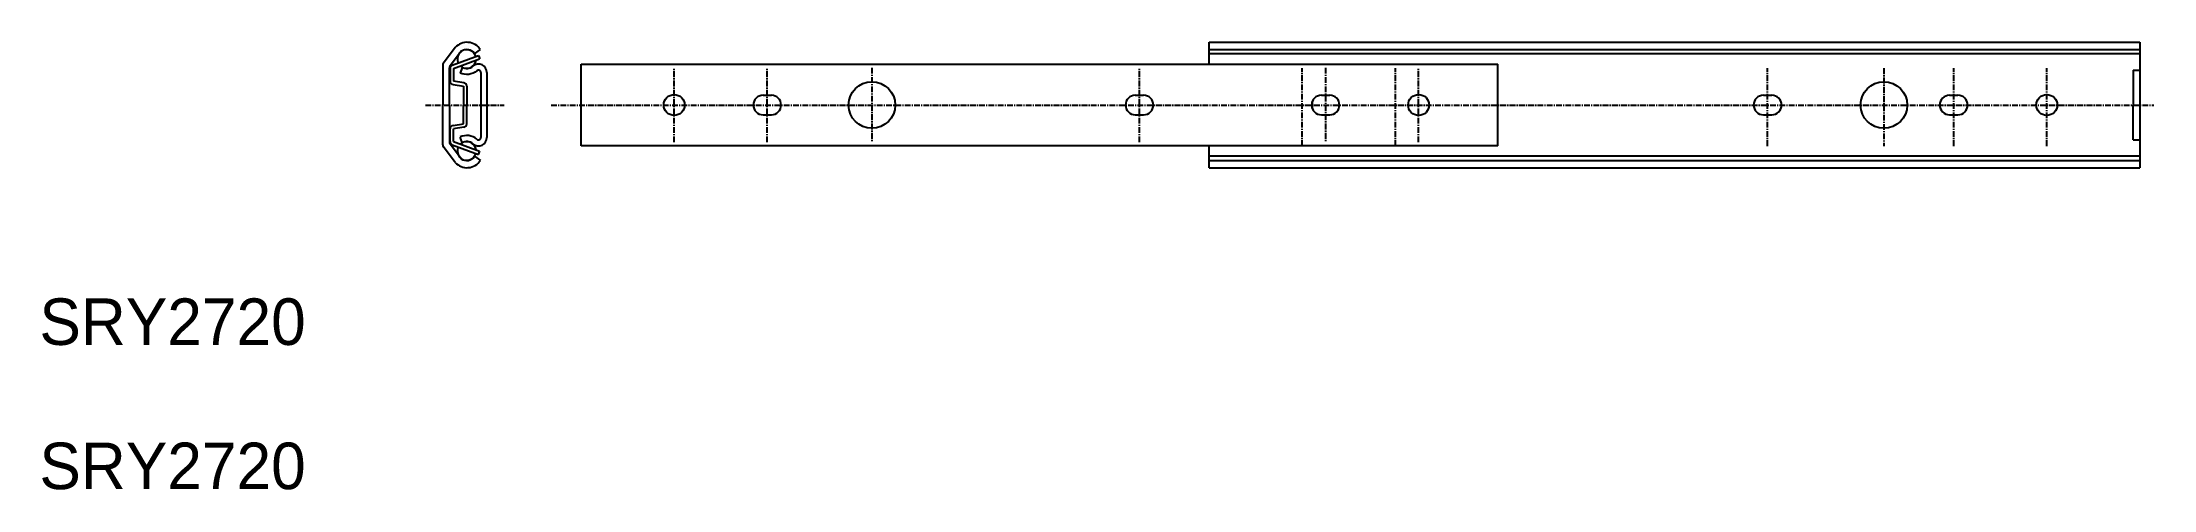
# Model space of a CAD drawing. Extents: x 350 to 803, y 211 to 307.
import ezdxf

# ---------------------------------------------------------------- set-up
doc = ezdxf.new("R2010")
doc.units = 0
doc.linetypes.add('CENTER', pattern=[2, 1.25, -0.25, 0.25, -0.25])
doc.layers.get('0').update_dxf_attribs({"linetype": 'CONTINUOUS'})
doc.layers.add('CENTER', color=1, linetype='CENTER')

msp = doc.modelspace()

# ---------------------------------------------------------------- linework, layer by layer
at = {"color": 7, "linetype": 'CONTINUOUS'}
for p, q in [((438.45, 306.24), (435.92, 302.9)), ((439.72, 305.45), (437.21, 302.08)), ((437.81, 302.44), (443.43, 304.54)), ((442.61, 304.91), (443.85, 305.83)), ((443.43, 304.54), (443.7, 303.86)), ((443.43, 304.54), (443.7, 303.86)), ((600.5, 302.69), (600.5, 307.4)), ((600.5, 307.4), (800.5, 307.4)), ((600.5, 305.8), (800.5, 305.8)), ((800.5, 304.92), (600.5, 304.92)), ((800.5, 307.4), (800.5, 280.4)), ((435.76, 302.45), (435.76, 293.9)), ((437.18, 293.9), (437.18, 301.91)), ((437.33, 301.74), (437.33, 299.03)), ((438.06, 301.75), (443.69, 303.86)), ((438.06, 301.75), (438.06, 299.02)), ((439.93, 301.99), (439.47, 300.78)), ((443.98, 300.86), (443.98, 286.94)), ((445.26, 300.86), (445.26, 286.94)), ((465.5, 285.11), (465.5, 302.69)), ((465.5, 302.69), (662.5, 302.69)), ((662.5, 285.11), (662.5, 302.69)), ((799.1, 301.4), (800.5, 301.4)), ((799.1, 301.4), (799.1, 293.9)), ((437.97, 298.29), (440.19, 297.97)), ((440.28, 298.69), (438.06, 299.02)), ((440.19, 297.97), (440.19, 293.9)), ((440.92, 297.95), (440.92, 293.9)), ((504.6, 296), (506.4, 296)), ((584.6, 296), (586.4, 296)), ((624.6, 296), (626.4, 296)), ((719.6, 296), (721.4, 296)), ((759.6, 296), (761.4, 296)), ((435.76, 285.35), (435.76, 293.9)), ((437.18, 293.9), (437.18, 285.89)), ((440.19, 289.83), (440.19, 293.9)), ((440.92, 289.85), (440.92, 293.9)), ((504.6, 291.8), (506.4, 291.8)), ((584.6, 291.8), (586.4, 291.8)), ((624.6, 291.8), (626.4, 291.8)), ((719.6, 291.8), (721.4, 291.8)), ((759.6, 291.8), (761.4, 291.8)), ((799.1, 286.4), (799.1, 293.9)), ((437.33, 286.06), (437.33, 288.77)), ((437.97, 289.51), (440.19, 289.83)), ((440.28, 289.11), (438.06, 288.78)), ((438.06, 286.05), (438.06, 288.78)), ((438.06, 286.05), (443.69, 283.94)), ((439.93, 285.81), (439.47, 287.02)), ((799.1, 286.4), (800.5, 286.4)), ((438.45, 281.56), (435.92, 284.9)), ((439.72, 282.35), (437.21, 285.72)), ((437.81, 285.36), (443.43, 283.26)), ((442.61, 282.89), (443.85, 281.97)), ((443.43, 283.26), (443.7, 283.94)), ((443.43, 283.26), (443.7, 283.94)), ((443.43, 283.26), (443.7, 283.94)), ((443.43, 283.26), (443.7, 283.94)), ((662.5, 285.11), (465.5, 285.11)), ((600.5, 280.4), (600.5, 285.11)), ((800.5, 282.88), (600.5, 282.88)), ((600.5, 282), (800.5, 282)), ((600.5, 280.4), (800.5, 280.4))]:
    msp.add_line(p, q, dxfattribs=at)
msp.add_lwpolyline([(443.98, 300.86, 0.640043), (443.09, 301.27, -0.294108), (439.47, 300.78)], format="xyb", dxfattribs=at)
for centre, radius in [((485.5, 293.9), 2.25), ((528, 293.9), 5), ((645.5, 293.9), 2.25), ((745.5, 293.9), 5), ((780.5, 293.9), 2.25)]:
    msp.add_circle(centre, radius, dxfattribs=at)
for centre, radius, start, end in [((440.99, 303.97), 3.41, 33.0428, 138.1067), ((440.91, 303.79), 2.01, 15.3366, 205.6072), ((440.91, 303.79), 2.04, 33.3251, 125.563), ((436.51, 302.45), 0.749, 142.8223, 180), ((437.68, 301.91), 0.5, 160.6676, 180), ((438.08, 301.74), 0.749, 110.4719, 180), ((440.91, 303.79), 2.01, 227.3948, 353.5521), ((440.9, 303.83), 2.08, 242.0793, 310.484), ((443.44, 300.86), 1.82, 0, 130.484), ((438.08, 299.03), 0.749, 180, 261.6749), ((440.17, 297.95), 0.749, 0, 81.6749), ((504.6, 293.9), 2.1, 90, 270), ((506.4, 293.9), 2.1, 270, 90), ((584.6, 293.9), 2.1, 90, 270), ((586.4, 293.9), 2.1, 270, 90), ((624.6, 293.9), 2.1, 90, 270), ((626.4, 293.9), 2.1, 270, 90), ((719.6, 293.9), 2.1, 90, 270), ((721.4, 293.9), 2.1, 270, 90), ((759.6, 293.9), 2.1, 90, 270), ((761.4, 293.9), 2.1, 270, 90), ((620.5, 293.9), 2.25, 341.1694, 18.8306), ((438.08, 288.77), 0.749, 98.3251, 180), ((438.08, 286.06), 0.749, 180, 249.5266), ((440.9, 283.97), 3.37, 49.516, 115.0721), ((440.91, 284.01), 2.01, 6.4479, 132.6052), ((440.9, 283.97), 2.08, 49.516, 117.9207), ((440.17, 289.85), 0.749, 278.3251, 0), ((443.44, 286.94), 1.82, 229.516, 0), ((443.44, 286.94), 0.54, 229.516, 0), ((436.51, 285.35), 0.749, 180, 217.1777), ((437.68, 285.89), 0.5, 180, 199.3324), ((440.99, 283.83), 3.41, 221.8933, 326.9572), ((440.91, 284.01), 2.01, 154.392, 344.6611), ((440.91, 284.01), 2.04, 234.437, 326.6749)]:
    msp.add_arc(centre, radius, start, end, dxfattribs=at)
at = {"layer": 'CENTER', "color": 1, "linetype": 'CENTER'}
for p, q in [((485.5, 285.9), (485.5, 301.9)), ((505.5, 285.9), (505.5, 301.9)), ((528, 301.9), (528, 285.9)), ((585.5, 285.9), (585.5, 301.9)), ((620.5, 285.06), (620.5, 301.79)), ((625.5, 301.9), (625.5, 285.9)), ((640.5, 285.06), (640.5, 301.79)), ((645.5, 285.9), (645.5, 301.9)), ((720.5, 285.06), (720.5, 301.79)), ((745.5, 301.79), (745.5, 285.06)), ((760.5, 285.06), (760.5, 301.79)), ((780.5, 285.06), (780.5, 301.79)), ((432.05, 293.9), (448.98, 293.9)), ((459.05, 293.9), (803.5, 293.9))]:
    msp.add_line(p, q, dxfattribs=at)

# ---------------------------------------------------------------- texts
at = {"color": 7, "linetype": 'CONTINUOUS'}
for p in [(349.07, 242.32), (349.07, 211.31)]:
    msp.add_text('SRY2720', height=10, dxfattribs=at).set_placement(p)

doc.saveas('drawing.dxf')
